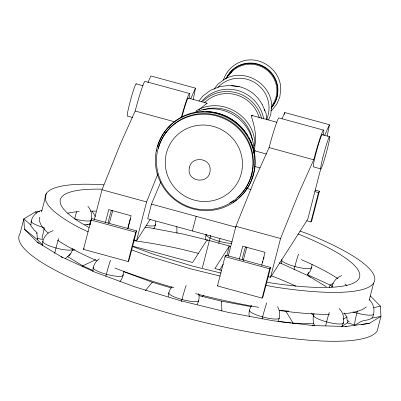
<?xml version="1.0" encoding="UTF-8"?>
<svg xmlns="http://www.w3.org/2000/svg" width="401" height="401" viewBox="0 0 401 401"><rect width="100%" height="100%" fill="white"/><g stroke="black" fill="none" stroke-linecap="round" stroke-linejoin="round"><path stroke-width="0.6" d="M344.088 313.006L346.925 316.985L347.106 320.229L349.286 321.978M254.841 144.701C256.805 135.012 254.199 125.363 251.297 116.19L251.587 115.368L276.86 122.265M42 210.234A15.459 15.103 32.6 0 0 31.278 220.891L30.877 225.818L33.94 229.753L36.967 232.775L37.348 239.663L42.887 245.287M42.421 245.091L42.892 241.156A15.459 15.103 32.6 0 1 53.067 230.65M92.786 271.357L93.258 267.422A15.459 15.103 32.6 0 1 99.333 258.845M253.923 153.197C261.477 120.917 224.861 94.34 196.249 110.651L196.089 110.761M271.652 106.701L270.685 114.736L268.58 119.909M314.018 313.432A15.459 15.103 32.6 0 0 313.502 315.046C312.905 318.625 312.87 322.589 314.675 325.853M332.003 287.066L332.138 285.943A15.459 15.103 32.6 0 1 341.772 275.612M193.177 99.759L195.472 88.155L150.891 75.979L147.889 82.676M284.444 114.375L284.805 112.546L329.447 124.731L327.156 136.335M320.76 168.706L307.793 219.136L270.52 277.337L268.169 276.695M54.671 253.497L56 247.993A15.459 1.002 -74.7 0 1 58.671 238.5M325.652 325.717L326.604 321.878A15.459 1.002 -74.7 0 1 329.281 312.384M105.839 276.369L106.365 274.259A15.459 1.002 -74.7 0 1 110.531 260.184M181.458 301.597L181.984 299.487A15.459 1.002 -74.7 0 1 186.154 285.412M218.73 243.397L219.257 241.287A15.459 1.002 -74.7 0 1 219.994 238.51M262.074 319.031L262.6 316.915A15.459 1.002 -74.7 0 1 266.77 302.84M294.088 269.683L294.875 266.515A15.459 1.002 -74.7 0 1 298.479 254.099M41.534 212.034L46.3 193.618M83.493 249.357L91.072 220.049L91.959 218.665L136.601 230.851L129.022 260.159L128.135 261.547L83.493 249.357L84.085 248.435M94.28 219.628L102.004 189.758L120.526 143.663L135.167 111.027A26.446 1.714 -74.7 0 1 145.117 81.388L189.698 93.558M82.446 266.936L82.736 265.813L95.859 259.653M105.373 222.705L108.751 209.638L131.072 215.728L127.688 228.801M128.135 261.547L135.713 232.239L136.601 230.851M133.608 239.958L136.546 240.76L146.586 201.929L157.698 174.275M160.911 181.658L151.483 204.124L147.693 218.781L232.199 241.853M192.36 230.976L196.149 216.319M202.345 267.813L210.756 235.292M217.467 285.938L225.046 256.63L225.933 255.247L270.575 267.432L262.996 296.74L262.109 298.128L217.467 285.938L218.059 285.016M225.472 257.041L225.933 255.247M226.926 255.372L229.352 245.993L207.031 239.898L183.162 234.059L149.272 227.733L144.946 227.217M228.199 256.189L235.923 226.324L254.445 180.229L269.086 147.588A26.446 1.714 -74.7 0 1 279.036 117.954L323.672 130.14M239.347 259.287L242.725 246.219L265.046 252.309L261.668 265.382M262.109 298.128L269.688 268.82L270.575 267.432M270.52 277.337L280.56 238.51L299.081 192.42L313.722 159.778A26.446 1.714 -74.7 0 1 321.627 133.769A26.446 1.714 -74.7 0 1 323.231 135.187M306.75 220.776L310.915 221.913L318.494 192.605L319.381 191.217L315.161 190.064M319.381 191.217L311.803 220.525L310.915 221.913M329.311 287.803L330.043 284.986L333.321 283.447M342.033 326.108L347.401 322.895L347.908 320.93M369.196 300.224L373.652 282.996M36.697 233.572L36.967 232.775M70.265 253.678L69.914 254.565L65.273 258.66M254.45 146.054L254.8 145.172M72.892 248.179A15.459 15.103 32.6 0 1 72.651 249.282L71.162 252.936L68.766 256.069M89.799 223.838L91.288 220.184A15.459 15.103 32.6 0 0 87.919 206.299M223.467 80.135C226.194 70.706 234.149 63.493 243.507 60.857L243.673 60.802C261.447 55.97 280.735 70.566 280.74 89.022L279.858 96.726L277.016 103.704L272.434 109.679L270.865 110.876M277.978 321.341L279.251 318.209A15.459 15.103 32.6 0 0 277.577 306.655M341.772 326.825L343.261 323.171A15.459 15.103 32.6 0 0 339.101 308.449M369.351 299.612A15.459 15.103 32.6 0 1 373.511 314.334C373.02 320.579 365.602 319.702 361.321 321.341L354.584 325.376M271.297 108.335L273.547 103.227M190.716 98.756L195.472 88.155M282.053 118.681L284.805 112.546M324.69 135.332L329.447 124.731M308.75 272.304L307.507 274.67L330.043 284.986L332.113 286.249M136.546 240.76L150.315 219.262M202.38 296.85L203.387 295.276M219.507 270.104L223.207 264.324M198.966 101.047L202.66 96.235L210.41 90.355L219.472 86.696M214.014 89.177L217.788 84.255L224.385 79.293C244.159 67.483 271.908 83.538 271.657 106.536M307.642 274.585L310.043 271.457L311.532 267.803A15.459 15.103 32.6 0 0 312.003 264.439M145.237 290.725L152.305 282.244L171.287 287.983M225.372 79.102L232.009 71.609M188.129 98.039L207.116 103.222L198.916 109.739M254.028 151.678L255.477 150.581M42.371 239.608L42.04 239.828L42.225 237.277L44.386 227.728A15.459 3.133 14.5 0 1 31.278 220.891M39.669 211.337L35.438 211.913L23.839 218.861L20.05 233.517A185.483 37.614 14.5 0 0 177.307 315.527A185.483 37.614 14.5 0 0 377.161 331.02L380.95 316.369L380.379 306.098L370.303 295.873M343.281 319.171L346.925 316.985M361.451 324.655L369.351 323.311L380.95 316.369L371.917 318.123M72.245 250.47L75.057 249.537M206.194 103.247L207.116 103.222M373.807 307.717L380.379 306.098M312.419 325.868L313.592 325.602L346.379 326.464L369.351 323.311M86.927 224.781L88.08 224.58M89.228 224.38L90.38 224.179M345.226 326.665L346.379 326.464M84.561 224.826L90.716 223.984M219.753 86.606L229.452 85.423L239.176 86.771M278.996 310.294L288.865 311.186M291.928 323.116L313.788 323.808M313.592 325.602L273.226 320.79L228.034 312.354L181.097 300.87L135.608 287.121L94.671 272.038L61.077 256.66L37.113 242.024L24.411 229.131L23.839 218.861L30.832 224.996M278.304 321.492L290.69 322.97M266.545 282.164L269.001 282.62A154.57 31.343 14.5 0 0 299.742 234.62L297.988 233.973M265.768 285.347L274.906 287.056A170.024 34.481 14.5 0 0 308.72 234.249L299.923 231.011M198.951 295.622L221.628 301.171L251.282 306.705M198.47 253.382L179.372 248.71A139.112 28.21 14.5 0 0 133.212 240.645M221.111 273.091L192.224 266.023L154.32 254.56L132.004 246.339M220.144 276.058L190.45 268.795L148.756 256.189L131.222 249.728M136.049 83.819L142.972 85.709M322.103 134.621L329.542 136.651M135.167 111.027L174.931 121.884M269.086 147.588L313.722 159.778M132.591 117.488L127.398 116.069A16.737 1.088 -74.7 0 1 128.39 108.736L129.297 104.927A16.737 1.088 -74.7 0 1 136.25 84.15M253.978 150.631L266.439 154.034M320.895 168.901L313.452 166.866A16.737 1.088 -74.7 0 1 314.444 159.533L315.351 155.728A16.737 1.088 -74.7 0 1 322.304 134.952M254.6 166.41L260.033 167.894M314.875 191.618L318.494 192.605M246.274 188.275L251.106 189.593M102.004 189.758L146.586 201.929M235.923 226.324L280.56 238.51M151.483 204.124L235.988 227.197M91.072 220.049L135.713 232.239M225.046 256.63L269.688 268.82M132.826 246.179L192.565 262.49L207.031 239.898L208.054 240.565M221.522 270.394L214.886 268.585L229.352 245.993L230.54 246.349M37.218 238.204L41.223 239.297M347.401 322.895L354.268 324.77M279.131 262.8L283.186 264.294L308.384 275.833L326.359 286.81M123.343 271.572L152.305 282.244M88.275 231.853L80.436 228.264A170.024 34.481 14.5 0 1 103.889 184.851M93.303 270.65L82.736 265.813L67.659 256.605M251.587 115.368L252.916 116.004M37.113 242.024L38.942 243.477M24.411 229.131L37.348 239.663M308.384 275.833L310.264 277.402M61.077 256.66L62.491 257.833M35.438 211.913L36.722 213.197M311.547 313.161L313.878 315.983M285.793 311.106L293.166 323.266M92.16 211.212L95.363 216.495M262.179 104.285L266.043 113.277L267.006 119.899M354.509 325.146L355.201 319.998L356.855 313.046A15.459 1.002 -74.7 0 1 357.441 310.825M221.628 301.171L221.843 310.996M176.836 226.555L176.981 233.312M366.349 306.865A170.024 34.481 14.5 0 1 343.457 313.762M329.567 314.384A170.024 34.481 14.5 0 1 279.592 310.544M258.615 307.301A170.024 34.481 14.5 0 1 195.618 293.657M173.844 287.712A170.024 34.481 14.5 0 1 114.917 268.068M97.012 260.76A170.024 34.481 14.5 0 1 57.564 240.209M48.22 233.131A170.024 34.481 14.5 0 1 39.854 217.136M67.614 213.232A154.57 31.343 14.5 0 1 79.233 211.548M90.405 211.111A154.57 31.343 14.5 0 1 95.804 211.157M301.382 259.673A154.57 31.343 14.5 0 1 338.123 278.84M344.91 283.893A154.57 31.343 14.5 0 1 346.96 285.682M89.112 227.527A154.57 31.343 14.5 0 1 101.488 189.177M157.448 146.972A50.075 48.927 32.6 0 1 231.432 119.227A50.075 48.927 32.6 0 1 238.886 197.929M236.996 199.498A50.075 48.927 32.6 0 1 232.991 202.34M156.51 151.127A50.075 48.927 32.6 0 1 156.741 149.924M158.33 148.591A48.571 47.458 32.6 0 1 230.324 121.162A48.571 47.458 32.6 0 1 236.886 197.949M233.417 200.62A48.571 47.458 32.6 0 1 229.733 202.941M226.625 77.714A27.148 26.521 32.6 0 1 265.412 67.503A27.148 26.521 32.6 0 1 271.818 107.087M226.405 78.055A27.148 26.521 32.6 0 1 264.941 67.689A27.148 26.521 32.6 0 1 271.968 106.982M217.984 87.363A29.489 28.812 32.6 0 1 255.607 83.162A29.489 28.812 32.6 0 1 266.61 119.363M201.362 101.894A35.413 34.601 32.6 0 1 237.658 90.486A35.413 34.601 32.6 0 1 263.647 118.902M203.006 109.939A37.684 36.822 32.6 0 1 252.424 140.024M194.43 112.486A41.769 40.812 32.6 0 1 253.893 152.606M231.517 85.734A34.25 33.468 32.6 0 1 262.059 104.38M264.169 109.303A34.25 33.468 32.6 0 1 264.695 110.987M202.871 101.383A35.007 34.205 32.6 0 1 236.931 92.922A35.007 34.205 32.6 0 1 261.552 118.48M204.345 102.836A32.937 32.18 32.6 0 1 259.262 117.829M195.568 112.641A48.571 47.458 32.6 0 1 196.746 112.415M202.124 111.759A48.571 47.458 32.6 0 1 203.327 111.694M206.315 111.668A48.571 47.458 32.6 0 1 247.798 135.909M248.971 137.999A48.571 47.458 32.6 0 1 249.783 139.613M250.294 140.706A48.571 47.458 32.6 0 1 252.76 147.473M229.598 74.38A26.331 25.729 32.6 0 1 265.377 68.932A26.331 25.729 32.6 0 1 272.916 104.27M164.37 134.881A48.571 47.458 32.6 0 1 166.109 132.3M169.673 127.969A48.571 47.458 32.6 0 1 170.525 127.072M252.099 174.079A48.571 47.458 32.6 0 1 251.572 175.864M251.181 177.047A48.571 47.458 32.6 0 1 250.535 178.806M274.419 102.902A26.867 26.255 32.6 0 1 273.312 104.425M273.843 103.764A26.867 26.255 32.6 0 1 273.091 104.766M181.818 117.398A16.737 1.088 -74.7 0 1 188.33 98.37M181.297 117.433A26.446 1.714 -74.7 0 1 188.109 96.039A26.446 1.714 -74.7 0 1 189.357 98.039M108.225 223.412A7.729 0.501 -74.7 0 1 109.157 218.304A7.729 0.501 -74.7 0 1 111.483 210.325M109.453 222.951A15.459 1.002 -74.7 0 1 112.866 210.355M128.049 228.034A15.459 1.002 -74.7 0 1 130.475 218.791M242.279 259.622A7.729 0.501 -74.7 0 1 245.562 246.931M243.262 260.705A15.459 1.002 -74.7 0 1 246.941 246.961M262.635 262.565A15.459 1.002 -74.7 0 1 262.911 261.482M263.482 259.287A15.459 1.002 -74.7 0 1 264.089 257.056M271.773 275.918A139.112 28.21 14.5 0 1 295.858 286.159M231.477 243.417A15.459 3.133 14.5 0 1 214.39 239.768A15.459 3.133 14.5 0 1 206.149 234.45A15.459 15.103 32.6 0 0 205.733 239.517M168.405 296.585A15.459 15.103 32.6 0 1 171.999 286.695M198.685 293.457A15.459 15.103 32.6 0 1 197.152 304.429M198.64 300.775A15.459 3.133 14.5 0 1 181.984 299.487A15.459 3.133 14.5 0 1 168.881 292.65M373.511 314.334A15.459 3.133 14.5 0 1 353.065 311.898M343.211 322.314A15.459 3.133 14.5 0 1 328.564 322.384A15.459 3.133 14.5 0 1 313.502 315.046M311.482 266.951A15.459 3.133 14.5 0 1 296.835 267.021A15.459 3.133 14.5 0 1 281.773 259.678A15.459 15.103 32.6 0 0 281.296 263.612M332.183 286.8A15.459 3.133 14.5 0 1 332.138 285.943M249.322 316.845A15.459 15.103 32.6 0 1 251.577 305.472M279.251 318.209A15.459 3.133 14.5 0 1 262.6 316.915A15.459 3.133 14.5 0 1 249.492 310.083M155.247 224.289A15.459 3.133 14.5 0 1 146.32 225.517M155.768 221.217A15.459 15.103 32.6 0 1 153.809 228.801M91.288 220.184A15.459 3.133 14.5 0 1 74.636 218.891A15.459 1.002 -74.7 0 1 76.611 211.718M123.493 271.617A15.459 15.103 32.6 0 1 119.899 281.507M122.972 274.695A15.459 3.133 14.5 0 1 108.32 274.765A15.459 3.133 14.5 0 1 93.258 267.422M72.651 249.282A15.459 3.133 14.5 0 1 56 247.993A15.459 3.133 14.5 0 1 42.892 241.156M189.432 167.508C185.838 182.445 210.199 185.087 210.149 169.894C210.856 157.773 191.488 155.543 189.432 167.508M322.79 157.758L321.883 161.563A16.737 1.088 -74.7 0 0 321.742 167.352A16.737 1.088 -74.7 0 0 327.642 147.789L328.549 143.984A16.737 1.088 -74.7 0 0 328.695 138.2A16.737 1.088 -74.7 0 0 322.79 157.758M158.235 173.959A48.571 47.458 32.6 0 0 239.217 196.074A48.571 47.458 32.6 0 0 216.59 115.944A48.571 47.458 32.6 0 0 158.235 173.959M166.691 172.846A38.872 37.98 32.6 0 0 231.502 190.545A38.872 37.98 32.6 0 0 213.392 126.42A38.872 37.98 32.6 0 0 166.691 172.846M157.202 173.693A50.075 48.927 32.6 0 0 240.7 196.49A50.075 48.927 32.6 0 0 217.367 113.879A50.075 48.927 32.6 0 0 157.202 173.693"/></g></svg>
